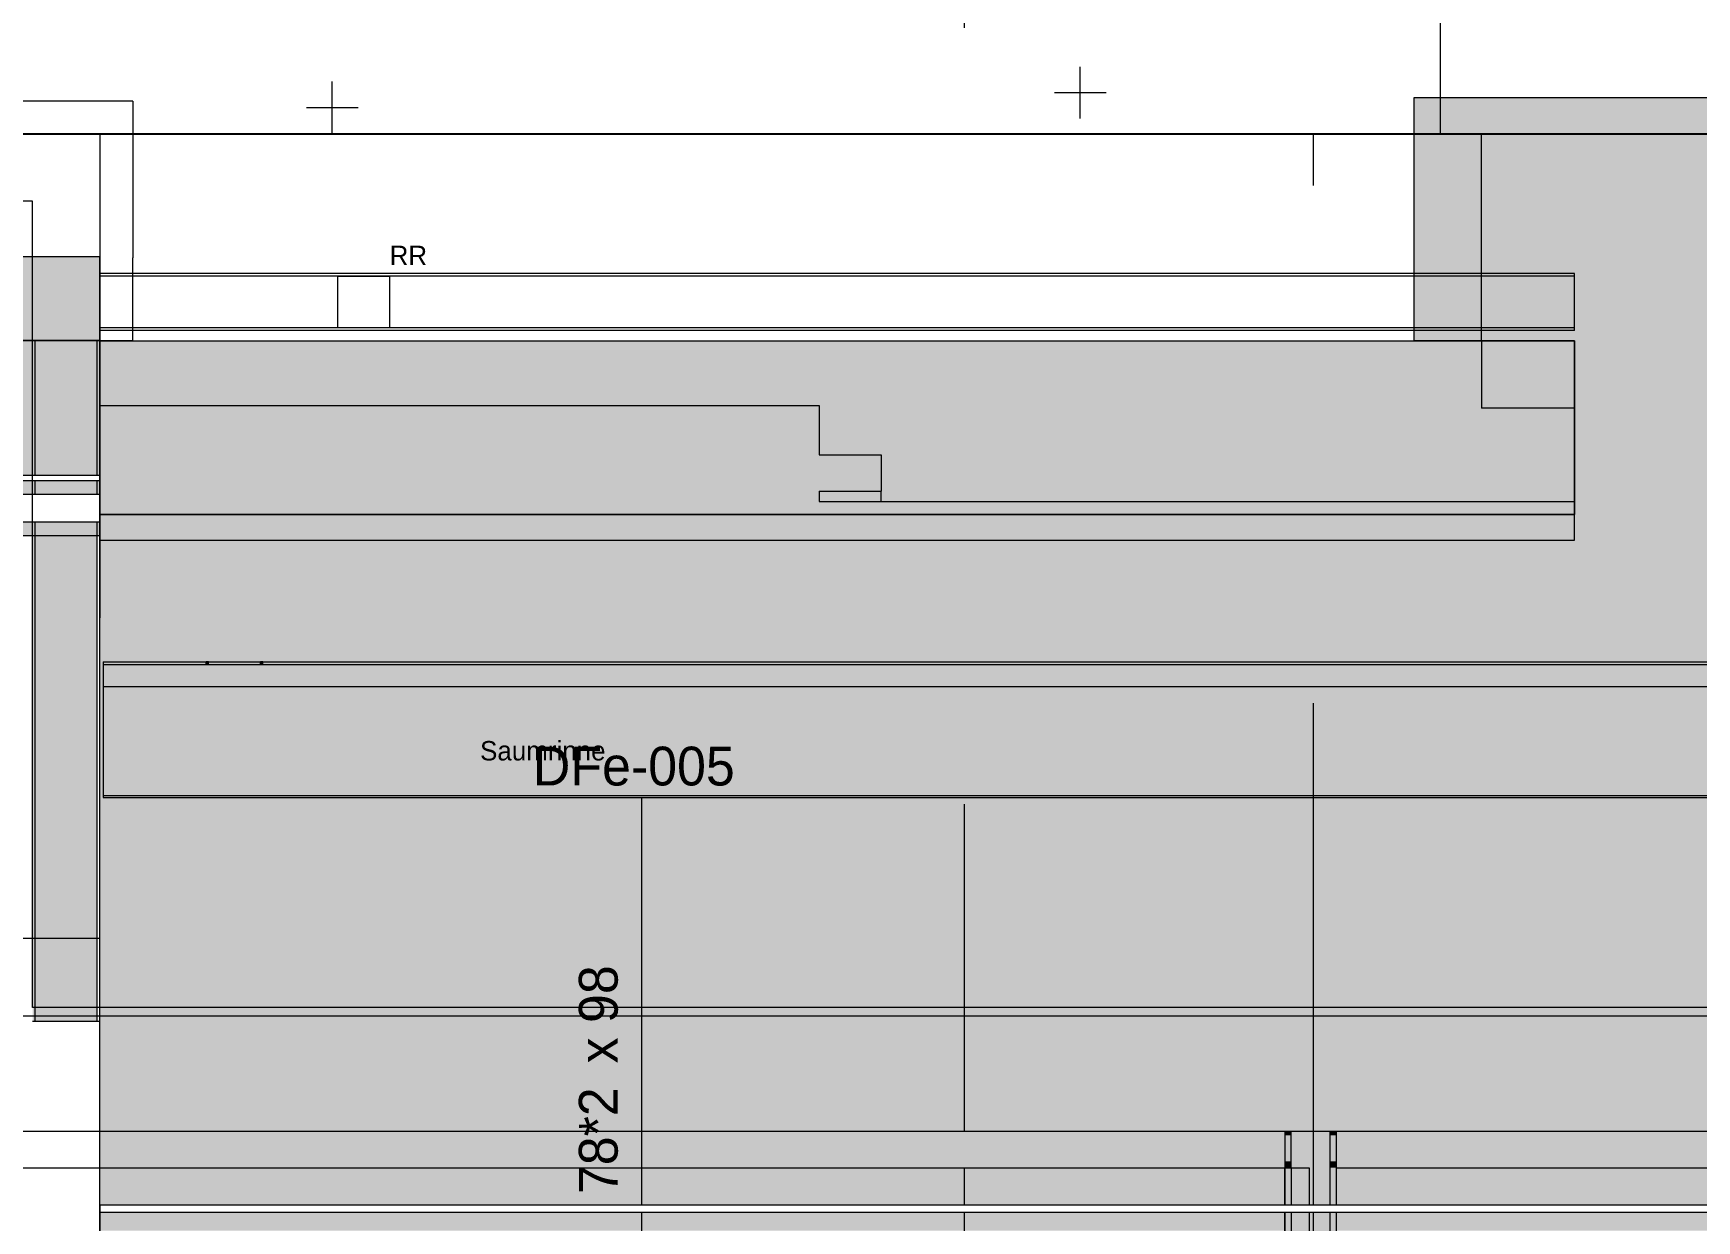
# Model space of a CAD drawing. Header units: metres. Extents: x -3 to 171, y -23 to 41.
# Drawn here: x 12.526 to 15.741, y -2.1 to 0.194 of the extents above; entities that cross this region are included whole.
import ezdxf

# ---------------------------------------------------------------- set-up
doc = ezdxf.new("R2010")
doc.units = ezdxf.units.M
doc.header["$MEASUREMENT"] = 0
doc.set_wipeout_variables(frame=1)
for name, pattern in [('Achse', [0.004, 0.002, -0.001, 0, -0.001]), ('Schnittlinie', [0.006, 0.003, -0.0015, 0, -0.0015]), ('Wipeout_Contour', [1, 0, -1])]:
    doc.linetypes.add(name, pattern=pattern)
for name, color, linetype in [('5._2.DG PP STG1_1_000 Achsraster', 7, 'Continuous'), ('5._2.DG PP STG1_1_110 Wand Aussen', 7, 'Continuous'), ('5._2.DG PP STG1_1_130 Wand Innen', 7, 'Continuous'), ('5._2.DG PP STG1_1_140 Brüstung', 7, 'Continuous'), ('5._2.DG PP STG1_1_210 Decke', 7, 'Continuous'), ('5._2.DG PP STG1_1_220 Bodenaufbau', 7, 'Continuous'), ('5._2.DG PP STG1_1_310 Dachkonstruktion massiv', 7, 'Continuous'), ('5._2.DG PP STG1_1_325 Dachfenster', 7, 'Continuous'), ('5._2.DG PP STG1_1_330 Dachaufbau', 7, 'Continuous'), ('5._2.DG PP STG1_1_611 Entwässerung', 7, 'Continuous'), ('5._2.DG PP STG1_1_815 Raumbegrenzung', 7, 'Continuous'), ('5._2.DG PP STG1_1_851 Marker Schnitt', 7, 'Continuous'), ('5._2.DG PP STG1_1_910 Allgemein Lageplan Höhen', 7, 'Continuous'), ('5._2.DG PP STG1_1_Neubau_840 Baulinien', 7, 'Continuous')]:
    doc.layers.add(name, color=color, linetype=linetype)
doc.styles.add('ERSTELLTER_STIL_2', font='')
doc.styles.get('ERSTELLTER_STIL_2').set_extended_font_data('Eurostile')
doc.linetypes.add('Grenze Grundstück', pattern='A,0,[2,415_260415_PP_VA_1_8 2 DG1.Shx,S=0.00031746,R=0,X=0,Y=0],-0.04,0', length=0.04)

msp = doc.modelspace()

# ---------------------------------------------------------------- hatches: boundary and pattern name
at = {"layer": '5._2.DG PP STG1_1_110 Wand Aussen', "linetype": 'Continuous', "lineweight": 0, "true_color": 0x373737}
msp.add_hatch(color=250, dxfattribs=at).paths.add_polyline_path([(12.53, -1.7149), (12.53, -0.4), (12.525, -0.4), (12.525, -1.7149)])
at = {"layer": '5._2.DG PP STG1_1_110 Wand Aussen', "linetype": 'Continuous', "lineweight": 13, "true_color": 0xff6400}
msp.add_hatch(color=30, dxfattribs=at).paths.add_polyline_path([(12.65, -1.7149), (12.65, -0.4), (12.53, -0.4), (12.53, -1.7149)])
at = {"layer": '5._2.DG PP STG1_1_330 Dachaufbau', "linetype": 'Continuous', "lineweight": 13, "true_color": 0xd2b48c}
msp.add_hatch(color=43, dxfattribs=at).paths.add_polyline_path([(12.655, -2.0841), (12.655, -2.1195), (18.9788, -2.1195), (18.9788, -2.0841)])
at = {"layer": '5._2.DG PP STG1_1_611 Entwässerung', "linetype": 'Continuous', "lineweight": 0, "true_color": 0xffffff}
for points in [[(12.8603, -1.02), (12.6616, -1.02), (12.6616, -1.025), (12.8603, -1.025)], [(12.6616, -1.0679), (18.6715, -1.0679), (18.6716, -1.025), (12.6616, -1.025)], [(12.8603, -1.02), (12.8603, -1.025), (12.8653, -1.025), (12.8653, -1.02)], [(12.9653, -1.02), (12.8653, -1.02), (12.8653, -1.025), (12.9653, -1.025)], [(12.9653, -1.02), (12.9653, -1.025), (12.9703, -1.025), (12.9703, -1.02)], [(12.9703, -1.025), (18.6716, -1.025), (18.6716, -1.02), (12.9703, -1.02)], [(12.6616, -1.2786), (18.6708, -1.2786), (18.6715, -1.0679), (12.6616, -1.0679)], [(12.6616, -1.2821), (18.6708, -1.2821), (18.6708, -1.2786), (12.6616, -1.2786)]]:
    msp.add_hatch(color=7, dxfattribs=at).paths.add_polyline_path(points)

# ---------------------------------------------------------------- linework, layer by layer
at = {"layer": '5._2.DG PP STG1_1_000 Achsraster', "color": 5, "linetype": 'Achse', "lineweight": 0, "ltscale": 1000}
msp.add_line((15, 3), (15, -22.5231), dxfattribs=at)
at = {"layer": '5._2.DG PP STG1_1_110 Wand Aussen', "color": 7, "linetype": 'Continuous', "lineweight": 13, "ltscale": 1000}
for p, q in [((12.53, -1.7149), (12.53, -0.4)), ((12.65, -1.7149), (12.65, -0.4))]:
    msp.add_line(p, q, dxfattribs=at)
at = {"layer": '5._2.DG PP STG1_1_110 Wand Aussen', "color": 7, "linetype": 'Continuous', "lineweight": 13, "ltscale": 1000, "flags": 128}
for points in [[(12.53, -0.4), (12.525, -0.4)], [(12.65, -0.4), (12.53, -0.4)], [(12.655, -0.4), (12.65, -0.4)], [(12.655, -1.7149), (12.655, -0.4)], [(12.53, -1.7149), (12.525, -1.7149)], [(12.65, -1.7149), (12.53, -1.7149)], [(12.655, -1.7149), (12.65, -1.7149)]]:
    msp.add_lwpolyline(points, dxfattribs=at)
at = {"layer": '5._2.DG PP STG1_1_130 Wand Innen', "color": 7, "linetype": 'Continuous', "lineweight": 18, "ltscale": 1000, "flags": 128}
msp.add_lwpolyline([(14.9919, -1.9978), (14.9919, -2.8195)], dxfattribs=at)
at = {"layer": '5._2.DG PP STG1_1_310 Dachkonstruktion massiv', "color": 7, "linetype": 'Continuous', "lineweight": 18, "ltscale": 1000, "flags": 128}
for points in [[(15.325, -0.4), (15.325, 0)], [(15.325, 0), (16.2049, 0)], [(15.325, -0.4), (15.325, -0.53)], [(15.505, -0.4), (15.325, -0.4)], [(15.505, -0.71), (15.505, -0.6956), (15.505, -0.4)], [(12.655, -0.525), (14.045, -0.525)], [(14.045, -0.525), (14.045, -0.62)], [(15.505, -0.53), (15.325, -0.53)], [(14.045, -0.62), (14.165, -0.62)], [(14.165, -0.62), (14.165, -0.6906)], [(14.045, -0.6906), (14.045, -0.71)], [(14.045, -0.6906), (14.165, -0.6906)], [(14.165, -0.71), (14.165, -0.6906)], [(14.045, -0.71), (15.505, -0.71)], [(12.655, -1.555), (12.345, -1.555)]]:
    msp.add_lwpolyline(points, dxfattribs=at)
at = {"layer": '5._2.DG PP STG1_1_330 Dachaufbau', "color": 7, "linetype": 'Continuous', "lineweight": 13, "ltscale": 1000}
msp.add_line((12.655, -0.7769), (6.325, -0.7769), dxfattribs=at)
at = {"layer": '5._2.DG PP STG1_1_330 Dachaufbau', "color": 7, "linetype": 'Continuous', "lineweight": 18, "ltscale": 1000, "flags": 128}
for points in [[(15.195, 0.07), (16.205, 0.07)], [(15.195, -0.4), (15.195, 0.07)], [(15.505, -0.4), (15.195, -0.4)]]:
    msp.add_lwpolyline(points, dxfattribs=at)
at = {"layer": '5._2.DG PP STG1_1_611 Entwässerung', "color": 14, "linetype": 'Achse', "lineweight": 13, "ltscale": 1000, "true_color": 0xa80000}
msp.add_line((12.6616, -1.02), (18.9816, -1.02), dxfattribs=at)
at = {"layer": '5._2.DG PP STG1_1_611 Entwässerung', "color": 171, "linetype": 'Continuous', "lineweight": 13, "ltscale": 1000, "true_color": 0x6c6cff, "flags": 128}
msp.add_lwpolyline([(13.115, -0.275), (13.215, -0.275), (13.215, -0.375), (13.115, -0.375)], close=True, dxfattribs=at)
for points in [[(15.505, -0.275), (15.505, -0.27)], [(15.505, -0.375), (15.505, -0.275)], [(15.505, -0.38), (15.505, -0.375)], [(12.6616, -1.02), (12.8603, -1.02)], [(12.6616, -1.02), (12.6616, -1.025)], [(12.6616, -1.025), (12.8603, -1.025)], [(12.6616, -1.025), (12.6616, -1.0679)], [(12.8653, -1.02), (12.8603, -1.02)], [(12.8603, -1.025), (12.8603, -1.02)], [(12.8603, -1.025), (12.8653, -1.025)], [(12.8653, -1.025), (12.8653, -1.02)], [(12.8653, -1.02), (12.9653, -1.02)], [(12.8653, -1.025), (12.9653, -1.025)], [(12.9653, -1.025), (12.9653, -1.02)], [(12.9703, -1.02), (12.9653, -1.02)], [(12.9653, -1.025), (12.9703, -1.025)], [(12.9703, -1.02), (18.6716, -1.02)], [(12.9703, -1.025), (12.9703, -1.02)], [(12.9703, -1.025), (18.6716, -1.025)], [(12.6616, -1.0679), (18.6715, -1.0679)], [(12.6616, -1.0679), (12.6616, -1.2786)], [(12.6616, -1.2786), (12.6616, -1.2821)], [(12.6616, -1.2786), (18.6708, -1.2786)], [(12.6616, -1.2821), (18.6708, -1.2821)]]:
    msp.add_lwpolyline(points, dxfattribs=at)
at = {"layer": '5._2.DG PP STG1_1_815 Raumbegrenzung', "color": 8, "linetype": 'Continuous', "lineweight": 13, "ltscale": 1000, "flags": 128}
msp.add_lwpolyline([(14.945, -6.075), (13.705, -6.075), (13.705, -4.5578), (11.085, -4.5578), (11.085, -3.865), (6.635, -3.865), (6.635, -0.6257), (12.345, -0.6257), (12.345, -1.9978), (14.945, -1.9978)], close=True, dxfattribs=at)
at = {"layer": '5._2.DG PP STG1_1_851 Marker Schnitt', "color": 7, "linetype": 'Schnittlinie', "lineweight": 13, "ltscale": 1000}
msp.add_line((14.325, 4.805), (14.325, -22.5231), dxfattribs=at)
at = {"layer": '5._2.DG PP STG1_1_910 Allgemein Lageplan Höhen', "color": 7, "linetype": 'Continuous', "lineweight": 13, "ltscale": 1000}
for p, q in [((14.5497, 0.0298), (14.5497, 0.1298)), ((13.1042, 0.0009), (13.1042, 0.1009)), ((14.4997, 0.0798), (14.5997, 0.0798)), ((13.0542, 0.0509), (13.1542, 0.0509))]:
    msp.add_line(p, q, dxfattribs=at)

# ---------------------------------------------------------------- texts
at = {"layer": '5._2.DG PP STG1_1_325 Dachfenster', "color": 7, "linetype": 'Continuous', "lineweight": 13, "insert": (13.4918, -1.2601), "char_height": 0.075, "attachment_point": 7, "style": 'ERSTELLTER_STIL_2'}
msp.add_mtext('\\A1;{\\pql;\\pt0;\\fEurostile|b0|i0|c0|p0;\\W1.000000;DFe-005\\fEurostile|b0|i0|c0|p0;\\W1.000000;\\fEurostile|b0|i0|c0|p0;\\W1.000000;\\fEurostile|b0|i0|c0|p0;\\W1.000000;}', dxfattribs=at)
at = {"layer": '5._2.DG PP STG1_1_611 Entwässerung', "color": 171, "linetype": 'Continuous', "lineweight": 13, "true_color": 0x6c6cff, "char_height": 0.0375, "attachment_point": 7, "style": 'ERSTELLTER_STIL_2'}
for s, insert in [('\\A1;{\\pql;\\fEurostile|b0|i0|c0|p0;\\W1.000000;RR}', (13.215, -0.2536)), ('\\A1;{\\pql;\\fEurostile|b0|i0|c0|p0;\\W1.000000;Saumrinne}', (13.3898, -1.2112))]:
    msp.add_mtext(s, dxfattribs=dict(at, insert=insert))

# ---------------------------------------------------------------- wipeouts: each hides what was drawn before it
at = {"color": 254, "linetype": 'Wipeout_Contour', "lineweight": 0, "ltscale": 37.385625}
msp.add_wipeout([(12.4157, -0.2393), (12.7185, -0.2393), (12.7185, 0.0635)], dxfattribs=at).dxf.layer = '5._2.DG PP STG1_1_140 Brüstung'

# ---------------------------------------------------------------- next in the draw order: wipeouts: each hides what was drawn before it
at = {"color": 254, "linetype": 'Wipeout_Contour', "lineweight": 0, "ltscale": 38.03359}
msp.add_wipeout([(12.7185, 0.0635), (6.2615, 0.0635), (6.5643, -0.2393), (12.4157, -0.2393)], dxfattribs=at).dxf.layer = '5._2.DG PP STG1_1_140 Brüstung'
at = {"color": 254, "linetype": 'Wipeout_Contour', "lineweight": 0, "ltscale": 38.200893}
msp.add_wipeout([(6.325, -0.7502), (12.655, -0.7502), (12.655, -0.697), (6.325, -0.697)], dxfattribs=at).dxf.layer = '5._2.DG PP STG1_1_330 Dachaufbau'

# ---------------------------------------------------------------- next in the draw order: hatches: boundary and pattern name
at = {"layer": '5._2.DG PP STG1_1_330 Dachaufbau', "linetype": 'Continuous', "lineweight": 13, "true_color": 0xd2b48c}
for points in [[(12.655, -0.697), (12.655, -0.6704), (6.325, -0.6704), (6.325, -0.697)], [(6.325, -0.7769), (12.655, -0.7769), (12.655, -0.7502), (6.325, -0.7502)]]:
    msp.add_hatch(color=43, dxfattribs=at).paths.add_polyline_path(points)

# ---------------------------------------------------------------- next in the draw order: linework, layer by layer
at = {"layer": '5._2.DG PP STG1_1_000 Achsraster', "color": 5, "linetype": 'Achse', "lineweight": 0, "ltscale": 1000}
msp.add_line((-1.5, 0), (21, 0), dxfattribs=at)
at = {"layer": '5._2.DG PP STG1_1_140 Brüstung', "color": 7, "linetype": 'Continuous', "lineweight": 18, "ltscale": 1000, "flags": 128}
for points in [[(12.7185, 0.0635), (6.2615, 0.0635)], [(12.7185, 0.0635), (12.7185, -0.2393)]]:
    msp.add_lwpolyline(points, dxfattribs=at)
at = {"layer": '5._2.DG PP STG1_1_815 Raumbegrenzung', "color": 8, "linetype": 'Continuous', "lineweight": 13, "ltscale": 1000, "flags": 128}
msp.add_lwpolyline([(3.705, 0), (3.705, 0.8), (15.245, 0.8), (15.245, 0)], dxfattribs=at)
at = {"layer": '5._2.DG PP STG1_1_Neubau_840 Baulinien', "color": 1, "linetype": 'Continuous', "lineweight": 25, "ltscale": 1000, "true_color": 0xfb0106, "flags": 128}
msp.add_lwpolyline([(-3.0225, 0.0171), (0, 0), (18.985, 0), (22.9775, -0.0033)], dxfattribs=at)

# ---------------------------------------------------------------- next in the draw order: wipeouts: each hides what was drawn before it
at = {"color": 254, "linetype": 'Wipeout_Contour', "lineweight": 0, "ltscale": 50.32644}
msp.add_wipeout([(12.4157, -0.2393), (12.4157, -0.4), (12.7185, -0.4), (12.7185, -0.2393)], dxfattribs=at).dxf.layer = '5._2.DG PP STG1_1_140 Brüstung'
at = {"color": 254, "linetype": 'Wipeout_Contour', "lineweight": 0, "ltscale": 38.200893}
msp.add_wipeout([(6.325, -0.7502), (12.655, -0.7502), (12.655, -0.697), (6.325, -0.697)], dxfattribs=at).dxf.layer = '5._2.DG PP STG1_1_330 Dachaufbau'

# ---------------------------------------------------------------- next in the draw order: linework, layer by layer
at = {"layer": '5._2.DG PP STG1_1_140 Brüstung', "color": 7, "linetype": 'Continuous', "lineweight": 18, "ltscale": 1000, "flags": 128}
for points in [[(12.7185, -0.4), (12.7185, -0.2393)], [(12.7185, -0.4), (12.1514, -0.4)]]:
    msp.add_lwpolyline(points, dxfattribs=at)
at = {"layer": '5._2.DG PP STG1_1_330 Dachaufbau', "color": 7, "linetype": 'Continuous', "lineweight": 13, "ltscale": 1000}
for p, q in [((12.655, -0.697), (6.325, -0.697)), ((12.655, -0.7502), (6.325, -0.7502))]:
    msp.add_line(p, q, dxfattribs=at)

# ---------------------------------------------------------------- next in the draw order: wipeouts: each hides what was drawn before it
at = {"color": 254, "linetype": 'Wipeout_Contour', "lineweight": 0, "ltscale": 50.666986}
msp.add_wipeout([(12.655, -0.4), (12.655, -0.2376), (12.65, -0.2376), (12.65, -0.4)], dxfattribs=at).dxf.layer = '5._2.DG PP STG1_1_110 Wand Aussen'

# ---------------------------------------------------------------- next in the draw order: wipeouts: each hides what was drawn before it
at = {"color": 254, "linetype": 'Wipeout_Contour', "lineweight": 0, "ltscale": 50.417508}
msp.add_wipeout([(12.65, -0.4), (12.65, -0.2376), (12.53, -0.2376), (12.53, -0.4)], dxfattribs=at).dxf.layer = '5._2.DG PP STG1_1_110 Wand Aussen'

# ---------------------------------------------------------------- next in the draw order: linework, layer by layer
at = {"layer": '5._2.DG PP STG1_1_110 Wand Aussen', "color": 7, "linetype": 'Continuous', "lineweight": 18, "ltscale": 1000, "flags": 128}
for points in [[(12.655, -0.2376), (12.65, -0.2376)], [(12.655, -0.4), (12.655, -0.2376)], [(12.655, -0.4), (12.65, -0.4)]]:
    msp.add_lwpolyline(points, dxfattribs=at)
at = {"layer": '5._2.DG PP STG1_1_330 Dachaufbau', "color": 7, "linetype": 'Continuous', "lineweight": 18, "ltscale": 1000, "flags": 128}
for points in [[(12.655, -0.3985), (12.655, -0.6598)], [(12.655, -0.4), (15.505, -0.4)]]:
    msp.add_lwpolyline(points, dxfattribs=at)
at = {"layer": '5._2.DG PP STG1_1_611 Entwässerung', "color": 14, "linetype": 'Achse', "lineweight": 13, "ltscale": 1000, "true_color": 0xa80000}
msp.add_line((15.505, -0.38), (12.655, -0.38), dxfattribs=at)
at = {"layer": '5._2.DG PP STG1_1_611 Entwässerung', "color": 171, "linetype": 'Continuous', "lineweight": 13, "ltscale": 1000, "true_color": 0x6c6cff, "flags": 128}
for points in [[(12.655, -0.275), (12.655, -0.27)], [(15.505, -0.27), (12.655, -0.27)], [(12.655, -0.375), (12.655, -0.275)], [(15.505, -0.275), (12.655, -0.275)], [(12.655, -0.38), (12.655, -0.375)], [(15.505, -0.375), (12.655, -0.375)], [(15.505, -0.38), (12.655, -0.38)]]:
    msp.add_lwpolyline(points, dxfattribs=at)

# ---------------------------------------------------------------- next in the draw order: wipeouts: each hides what was drawn before it
at = {"color": 254, "linetype": 'Wipeout_Contour', "lineweight": 0, "ltscale": 50.167558}
msp.add_wipeout([(12.53, -0.4), (12.53, -0.2376), (12.525, -0.2376), (12.525, -0.4)], dxfattribs=at).dxf.layer = '5._2.DG PP STG1_1_110 Wand Aussen'

# ---------------------------------------------------------------- next in the draw order: hatches: boundary and pattern name
at = {"layer": '5._2.DG PP STG1_1_330 Dachaufbau', "linetype": 'Continuous', "lineweight": 0, "true_color": 0x000000}
for points in [[(6.325, -0.3985), (12.655, -0.3985), (12.655, -0.2376), (6.325, -0.2376)], [(6.325, -0.3985), (6.325, -0.6598), (12.655, -0.6598), (12.655, -0.3985)]]:
    msp.add_hatch(color=18, dxfattribs=at).paths.add_polyline_path(points)

# ---------------------------------------------------------------- next in the draw order: linework, layer by layer
at = {"layer": '5._2.DG PP STG1_1_110 Wand Aussen', "color": 7, "linetype": 'Continuous', "lineweight": 18, "ltscale": 1000, "flags": 128}
for points in [[(12.53, -0.2376), (12.525, -0.2376)], [(12.65, -0.2376), (12.53, -0.2376)], [(12.53, -0.4), (12.525, -0.4)], [(12.65, -0.4), (12.53, -0.4)]]:
    msp.add_lwpolyline(points, dxfattribs=at)
at = {"layer": '5._2.DG PP STG1_1_330 Dachaufbau', "color": 7, "linetype": 'Continuous', "lineweight": 13, "ltscale": 1000, "flags": 128}
msp.add_lwpolyline([(6.325, -0.3985), (12.655, -0.3985), (12.655, -0.2376), (6.325, -0.2376)], close=True, dxfattribs=at)
at = {"layer": '5._2.DG PP STG1_1_330 Dachaufbau', "color": 7, "linetype": 'Continuous', "lineweight": 18, "ltscale": 1000, "flags": 128}
msp.add_lwpolyline([(6.325, -0.3985), (12.655, -0.3985)], dxfattribs=at)

# ---------------------------------------------------------------- next in the draw order: wipeouts: each hides what was drawn before it
at = {"color": 254, "linetype": 'Wipeout_Contour', "lineweight": 0, "ltscale": 38.176433}
msp.add_wipeout([(12.655, -0.6704), (12.655, -0.6598), (6.325, -0.6598), (6.325, -0.6704)], dxfattribs=at).dxf.layer = '5._2.DG PP STG1_1_330 Dachaufbau'

# ---------------------------------------------------------------- next in the draw order: hatches: boundary and pattern name
at = {"layer": '5._2.DG PP STG1_1_330 Dachaufbau', "linetype": 'Continuous', "lineweight": 0, "true_color": 0x000000}
msp.add_hatch(color=18, dxfattribs=at).paths.add_polyline_path([(15.505, -0.4), (12.655, -0.4), (12.655, -0.7353), (15.505, -0.7353)])

# ---------------------------------------------------------------- next in the draw order: linework, layer by layer
at = {"layer": '5._2.DG PP STG1_1_210 Decke', "color": 7, "linetype": 'Continuous', "lineweight": 13, "ltscale": 1000, "flags": 128}
msp.add_lwpolyline([(6.325, -0.935), (6.325, 0), (12.655, 0), (12.655, -0.935)], dxfattribs=at)
at = {"layer": '5._2.DG PP STG1_1_210 Decke', "color": 7, "linetype": 'Continuous', "lineweight": 13, "ltscale": 1000, "true_color": 0xf4f4f4, "flags": 128}
msp.add_lwpolyline([(0.1362, -1.6878), (0.1803, -13.715), (6.39, -13.715), (6.39, -14.87), (12.42, -14.87), (12.42, -13.715), (18.8093, -13.715), (18.8494, -1.6878), (12.525, -1.6878), (12.525, -0.13), (6.455, -0.13), (6.455, -1.6878)], close=True, dxfattribs=at)
at = {"layer": '5._2.DG PP STG1_1_220 Bodenaufbau', "color": 7, "linetype": 'Continuous', "lineweight": 13, "ltscale": 1000, "true_color": 0xf4f4f4, "flags": 128}
msp.add_lwpolyline([(6.635, -1.705), (0.3163, -1.705), (0.3588, -13.2951), (3.005, -13.295), (3.005, -10.845), (6.57, -10.845), (6.57, -14.69), (12.24, -14.69), (12.24, -10.845), (18.6389, -10.845), (18.6693, -1.705), (12.345, -1.705), (12.345, -0.5726), (6.635, -0.5726)], close=True, dxfattribs=at)
at = {"layer": '5._2.DG PP STG1_1_330 Dachaufbau', "color": 7, "linetype": 'Continuous', "lineweight": 13, "ltscale": 1000}
for p, q in [((12.655, -0.6598), (6.325, -0.6598)), ((12.655, -0.6704), (6.325, -0.6704))]:
    msp.add_line(p, q, dxfattribs=at)
at = {"layer": '5._2.DG PP STG1_1_330 Dachaufbau', "color": 7, "linetype": 'Continuous', "lineweight": 13, "ltscale": 1000, "flags": 128}
msp.add_lwpolyline([(12.655, -0.6598), (12.655, -0.6704), (12.655, -0.697), (12.655, -0.7502), (12.655, -0.7769)], dxfattribs=at)

# ---------------------------------------------------------------- next in the draw order: wipeouts: each hides what was drawn before it
at = {"color": 254, "linetype": 'Wipeout_Contour', "lineweight": 0, "ltscale": 55.329538}
msp.add_wipeout([(14.945, -1.9278), (12.415, -1.9278), (12.415, -1.9353), (14.945, -1.9353)], dxfattribs=at).dxf.layer = '5._2.DG PP STG1_1_130 Wand Innen'
at = {"color": 254, "linetype": 'Wipeout_Contour', "lineweight": 0, "ltscale": 67.927361}
msp.add_wipeout([(15.045, -1.9353), (18.6684, -1.9353), (18.6684, -1.9278), (15.045, -1.9278)], dxfattribs=at).dxf.layer = '5._2.DG PP STG1_1_130 Wand Innen'
at = {"color": 254, "linetype": 'Wipeout_Contour', "lineweight": 0, "ltscale": 55.251934}
msp.add_wipeout([(14.945, -1.9853), (12.3575, -1.9853), (12.3575, -1.9978), (14.945, -1.9978)], dxfattribs=at).dxf.layer = '5._2.DG PP STG1_1_130 Wand Innen'
at = {"color": 254, "linetype": 'Wipeout_Contour', "lineweight": 0, "ltscale": 67.956171}
msp.add_wipeout([(15.045, -1.9978), (18.6684, -1.9978), (18.6684, -1.9853), (15.045, -1.9853)], dxfattribs=at).dxf.layer = '5._2.DG PP STG1_1_130 Wand Innen'

# ---------------------------------------------------------------- next in the draw order: wipeouts: each hides what was drawn before it
at = {"color": 254, "linetype": 'Wipeout_Contour', "lineweight": 0, "ltscale": 55.332046}
msp.add_wipeout([(14.945, -1.9353), (12.4075, -1.9353), (12.4075, -1.9853), (14.945, -1.9853)], dxfattribs=at).dxf.layer = '5._2.DG PP STG1_1_130 Wand Innen'
at = {"color": 254, "linetype": 'Wipeout_Contour', "lineweight": 0, "ltscale": 67.941423}
msp.add_wipeout([(15.045, -1.9853), (18.6684, -1.9853), (18.6684, -1.9353), (15.045, -1.9353)], dxfattribs=at).dxf.layer = '5._2.DG PP STG1_1_130 Wand Innen'

# ---------------------------------------------------------------- next in the draw order: hatches: boundary and pattern name
at = {"layer": '5._2.DG PP STG1_1_130 Wand Innen', "linetype": 'Continuous', "lineweight": 13, "true_color": 0xfb02fe}
for points in [[(14.9575, -1.9278), (14.945, -1.9278), (14.945, -1.9353), (14.9575, -1.9353)], [(15.045, -1.9278), (15.0325, -1.9278), (15.0325, -1.9353), (15.045, -1.9353)], [(14.9575, -1.9353), (14.945, -1.9353), (14.945, -1.9853), (14.9575, -1.9853)], [(15.045, -1.9353), (15.0325, -1.9353), (15.0325, -1.9853), (15.045, -1.9853)], [(14.9575, -1.9853), (14.945, -1.9853), (14.945, -1.9978), (14.9575, -1.9978)], [(15.045, -1.9853), (15.0325, -1.9853), (15.0325, -1.9978), (15.045, -1.9978)], [(14.9575, -6.075), (14.9575, -1.9978), (14.945, -1.9978), (14.945, -6.075)], [(15.045, -6.1625), (15.045, -1.9978), (15.0325, -1.9978), (15.0325, -6.1625)]]:
    msp.add_hatch(color=6, dxfattribs=at).paths.add_polyline_path(points)
at = {"layer": '5._2.DG PP STG1_1_130 Wand Innen', "linetype": 'Continuous', "lineweight": 13, "true_color": 0xffaa00}
for points in [[(15.0325, -1.9278), (14.9575, -1.9278), (14.9575, -1.9353), (15.0325, -1.9353)], [(15.0325, -1.9353), (14.9575, -1.9353), (14.9575, -1.9853), (15.0325, -1.9853)], [(15.0325, -1.9853), (14.9575, -1.9853), (14.9575, -1.9978), (15.0325, -1.9978)], [(15.0325, -6.0875), (15.0325, -1.9978), (14.9575, -1.9978), (14.9575, -6.0875)]]:
    msp.add_hatch(color=40, dxfattribs=at).paths.add_polyline_path(points)

# ---------------------------------------------------------------- next in the draw order: linework, layer by layer
at = {"layer": '5._2.DG PP STG1_1_130 Wand Innen', "color": 7, "linetype": 'Continuous', "lineweight": 18, "ltscale": 1000}
for p, q in [((14.945, -1.9278), (14.945, -1.9353)), ((14.945, -1.9278), (14.945, -1.9353)), ((14.9575, -1.9278), (14.945, -1.9278)), ((14.9575, -1.9353), (14.9575, -1.9278)), ((15.0325, -1.9278), (14.9575, -1.9278)), ((15.0325, -1.9353), (15.0325, -1.9278)), ((15.045, -1.9278), (15.0325, -1.9278)), ((15.045, -1.9353), (15.045, -1.9278)), ((15.045, -1.9353), (15.045, -1.9278)), ((14.945, -1.9353), (14.945, -1.9853)), ((14.945, -1.9353), (14.945, -1.9853)), ((14.9575, -1.9853), (14.9575, -1.9353)), ((15.0325, -1.9853), (15.0325, -1.9353)), ((15.045, -1.9853), (15.045, -1.9353)), ((15.045, -1.9853), (15.045, -1.9353)), ((14.945, -1.9853), (14.945, -1.9978)), ((14.945, -1.9853), (14.945, -1.9978)), ((14.9575, -1.9978), (14.9575, -1.9853)), ((15.0325, -1.9978), (15.0325, -1.9853)), ((15.045, -1.9978), (15.045, -1.9853)), ((15.045, -1.9978), (15.045, -1.9853)), ((14.9575, -1.9978), (14.9575, -6.075)), ((15.0325, -6.0875), (15.0325, -1.9978))]:
    msp.add_line(p, q, dxfattribs=at)
at = {"layer": '5._2.DG PP STG1_1_130 Wand Innen', "color": 7, "linetype": 'Continuous', "lineweight": 18, "ltscale": 1000, "flags": 128}
for points in [[(18.6684, -1.9278), (12.415, -1.9278)], [(12.345, -1.9978), (14.945, -1.9978)], [(14.945, -1.9978), (14.9919, -1.9978)], [(14.945, -2.8195), (14.945, -1.9978)], [(14.945, -1.9978), (14.945, -6.075)], [(15.045, -1.9978), (18.6684, -1.9978)], [(15.045, -6.1625), (15.045, -1.9978)]]:
    msp.add_lwpolyline(points, dxfattribs=at)
at = {"layer": '5._2.DG PP STG1_1_310 Dachkonstruktion massiv', "color": 7, "linetype": 'Continuous', "lineweight": 18, "ltscale": 1000, "flags": 128}
msp.add_lwpolyline([(12.655, -2.2256), (12.655, -1.555), (12.655, -0.525)], dxfattribs=at)
at = {"layer": '5._2.DG PP STG1_1_325 Dachfenster', "color": 7, "linetype": 'Continuous', "lineweight": 13, "ltscale": 1000}
msp.add_line((13.7019, -1.2828), (13.7019, -3.2134), dxfattribs=at)
at = {"layer": '5._2.DG PP STG1_1_Neubau_840 Baulinien', "color": 76, "linetype": 'Grenze Grundstück', "lineweight": 13, "ltscale": 1000, "true_color": 0x3f7f02, "flags": 128}
msp.add_lwpolyline([(0.0612, -22.5231), (0.0564, -12.2031), (0, -0.0002), (18.985, -0.0012), (18.958, -11.4452), (18.9, -19.5674), (18.8871, -22.5231)], dxfattribs=at)

# ---------------------------------------------------------------- next in the draw order: texts
at = {"layer": '5._2.DG PP STG1_1_325 Dachfenster', "color": 7, "linetype": 'Continuous', "lineweight": 13, "insert": (13.6776, -2.0486), "char_height": 0.075, "attachment_point": 7, "rotation": 90, "style": 'ERSTELLTER_STIL_2'}
msp.add_mtext('\\A1;{\\pql;\\pt0;\\fEurostile|b0|i0|c0|p0;\\W1.000000;78*2\\fEurostile|b0|i0|c0|p0;\\W1.000000;\\A1{\\H.66x;\\S^  ;}\\fEurostile|b0|i0|c0|p0;\\W1.000000; x 98\\fEurostile|b0|i0|c0|p0;\\W1.000000;\\A1{\\H.66x;\\S^  ;}}', dxfattribs=at)

# ---------------------------------------------------------------- next in the draw order: wipeouts: each hides what was drawn before it
at = {"color": 254, "linetype": 'Wipeout_Contour', "lineweight": 0, "ltscale": 56.445909}
msp.add_wipeout([(15.505, -0.751), (15.505, -0.7353), (12.655, -0.7353), (12.655, -0.751)], dxfattribs=at).dxf.layer = '5._2.DG PP STG1_1_330 Dachaufbau'
at = {"color": 254, "linetype": 'Wipeout_Contour', "lineweight": 0, "ltscale": 56.454247}
msp.add_wipeout([(15.505, -0.7735), (12.655, -0.7735), (12.655, -0.7848), (15.505, -0.7848)], dxfattribs=at).dxf.layer = '5._2.DG PP STG1_1_330 Dachaufbau'

# ---------------------------------------------------------------- next in the draw order: wipeouts: each hides what was drawn before it
at = {"color": 254, "linetype": 'Wipeout_Contour', "lineweight": 0, "ltscale": 56.450345}
msp.add_wipeout([(12.655, -0.751), (12.655, -0.7735), (15.505, -0.7735), (15.505, -0.751)], dxfattribs=at).dxf.layer = '5._2.DG PP STG1_1_330 Dachaufbau'

# ---------------------------------------------------------------- next in the draw order: hatches: boundary and pattern name
at = {"layer": '5._2.DG PP STG1_1_330 Dachaufbau', "linetype": 'Continuous', "lineweight": 0, "true_color": 0x000000}
msp.add_hatch(color=18, dxfattribs=at).paths.add_polyline_path([(18.9789, -2.07), (18.986, 0.07), (17.955, 0.07), (17.955, -0.7715), (16.205, -0.7715), (16.205, 0.07), (15.195, 0.07), (15.195, -0.4), (15.505, -0.4), (15.505, -0.7353), (12.655, -0.7353), (12.655, -2.07)])

# ---------------------------------------------------------------- next in the draw order: linework, layer by layer
at = {"layer": '5._2.DG PP STG1_1_330 Dachaufbau', "color": 7, "linetype": 'Continuous', "lineweight": 18, "ltscale": 1000, "flags": 128}
for points in [[(12.655, -0.7353), (12.655, -0.4)], [(15.505, -0.4), (15.505, -0.7353)], [(15.505, -0.7353), (15.505, -0.4)], [(12.655, -0.7353), (12.655, -0.751), (12.655, -0.7735), (12.655, -0.7848)], [(15.505, -0.7353), (12.655, -0.7353)], [(12.655, -0.7353), (15.505, -0.7353)], [(12.655, -2.07), (12.655, -0.7353)], [(15.505, -0.7848), (15.505, -0.7735), (15.505, -0.751), (15.505, -0.7353)], [(12.655, -0.7848), (15.505, -0.7848)]]:
    msp.add_lwpolyline(points, dxfattribs=at)

# ---------------------------------------------------------------- next in the draw order: wipeouts: each hides what was drawn before it
at = {"color": 254, "linetype": 'Wipeout_Contour', "lineweight": 0, "ltscale": 63.918994}
msp.add_wipeout([(18.9789, -2.07), (12.655, -2.07), (12.655, -2.0841), (18.9788, -2.0841)], dxfattribs=at).dxf.layer = '5._2.DG PP STG1_1_330 Dachaufbau'

# ---------------------------------------------------------------- next in the draw order: linework, layer by layer
at = {"layer": '5._2.DG PP STG1_1_330 Dachaufbau', "color": 7, "linetype": 'Continuous', "lineweight": 13, "ltscale": 1000}
for p, q in [((18.9789, -2.07), (12.655, -2.07)), ((18.9788, -2.0841), (12.655, -2.0841))]:
    msp.add_line(p, q, dxfattribs=at)
at = {"layer": '5._2.DG PP STG1_1_330 Dachaufbau', "color": 7, "linetype": 'Continuous', "lineweight": 13, "ltscale": 1000, "flags": 128}
msp.add_lwpolyline([(12.655, -2.07), (12.655, -2.0841), (12.655, -2.1195), (12.655, -2.1902), (12.655, -2.2256)], dxfattribs=at)

doc.saveas('drawing.dxf')
